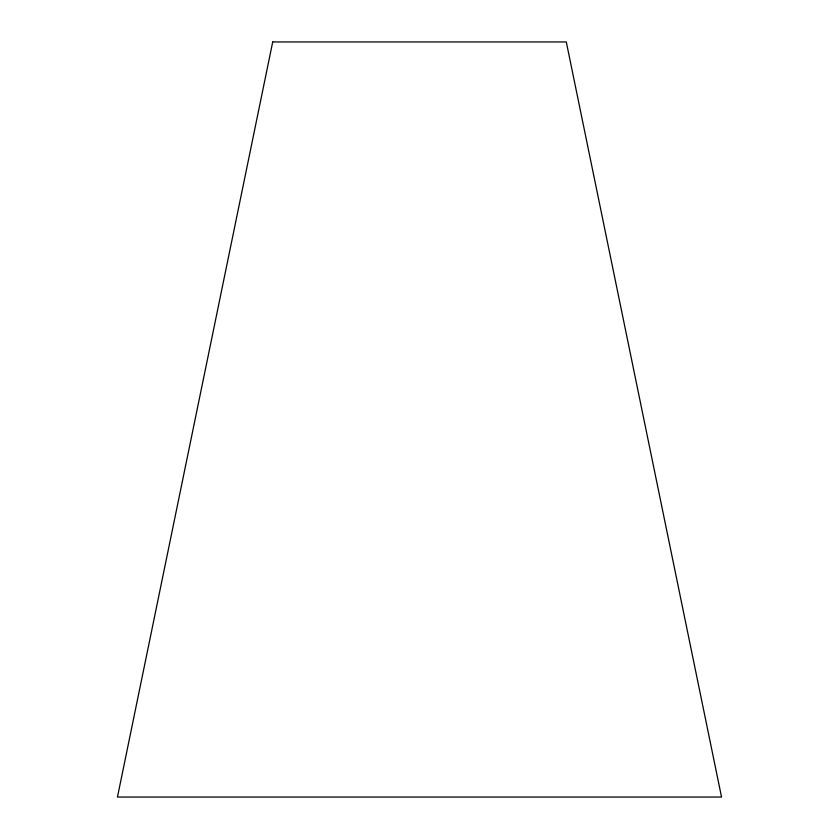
<?xml version="1.0" encoding="UTF-8"?>
<svg xmlns="http://www.w3.org/2000/svg" width="839" height="839" viewBox="0 0 839 839"><rect width="100%" height="100%" fill="white"/><g stroke="black" fill="none" stroke-linecap="round" stroke-linejoin="round"><path stroke-width="1.26" d="M272.706 41.95L117.46 797.05L721.54 797.05L566.294 41.95L272.706 41.95"/></g></svg>
